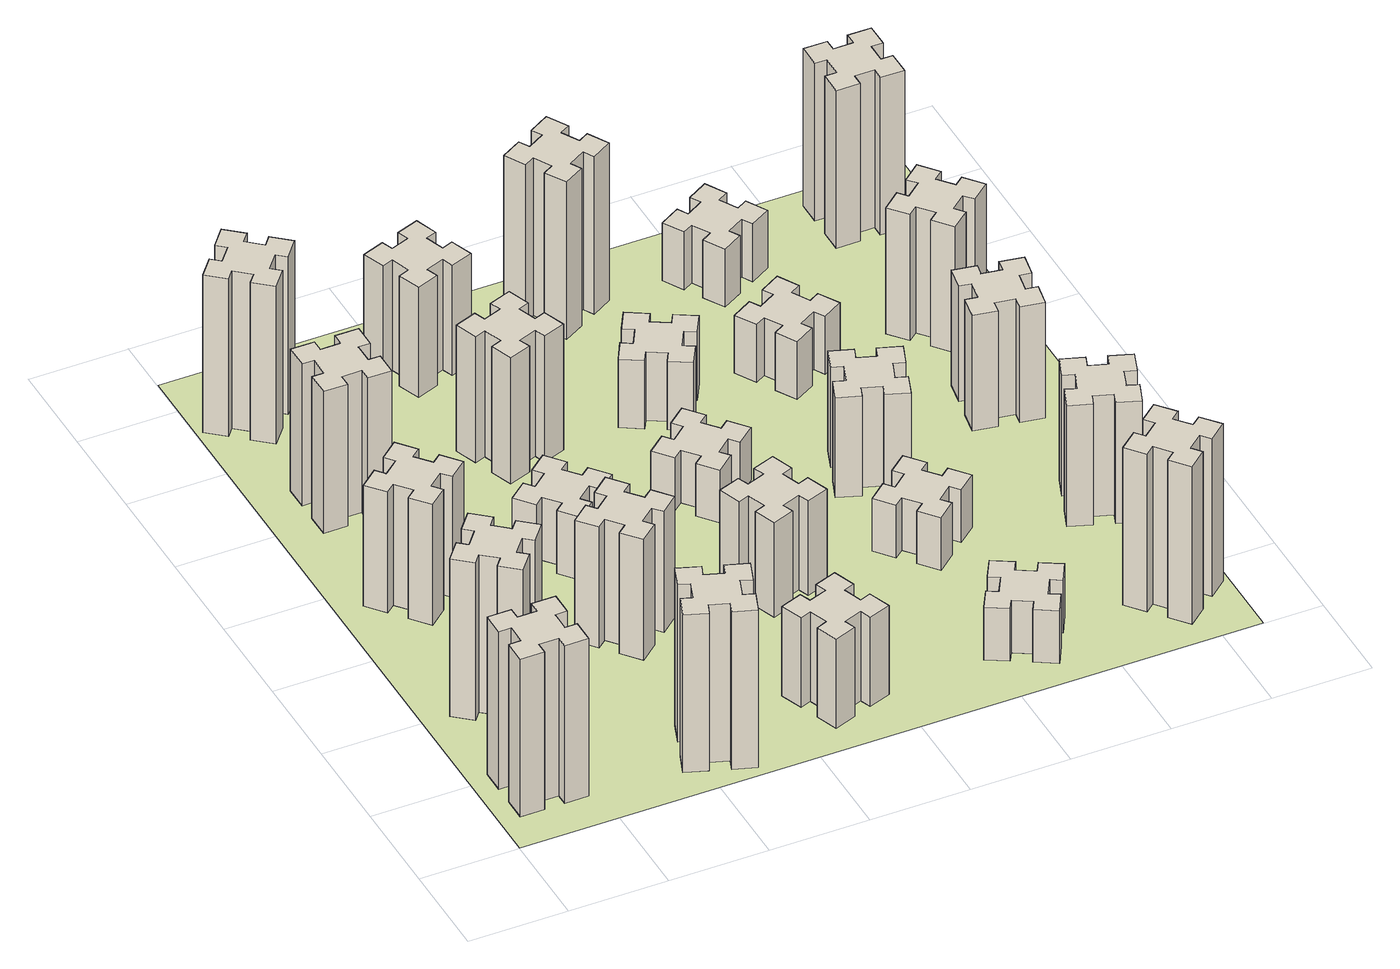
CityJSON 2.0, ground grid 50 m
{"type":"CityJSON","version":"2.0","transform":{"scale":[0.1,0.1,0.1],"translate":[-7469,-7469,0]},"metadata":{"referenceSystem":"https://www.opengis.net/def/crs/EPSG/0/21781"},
"CityObjects":{
"building1":{"type":"Building","attributes":{"class":"1000","function":"1000","usage":"1000","yearOfConstruction":2016,"roofType":"1000","measuredHeight":90,"storeysAboveGround":30,"storeysBelowGround":0},"geometry":[{"type":"Solid","lod":"1","boundaries":[[[[0,1,2,3,4,5,6,7,8,9,10,11,12,13,14,15,16,17,18,19]],[[17,16,20,21]],[[16,15,22,20]],[[15,14,23,22]],[[14,13,24,23]],[[13,12,25,24]],[[12,11,26,25]],[[11,10,27,26]],[[10,9,28,27]],[[9,8,29,28]],[[8,7,30,29]],[[7,6,31,30]],[[6,5,32,31]],[[5,4,33,32]],[[4,3,34,33]],[[3,2,35,34]],[[2,1,36,35]],[[1,0,37,36]],[[0,19,38,37]],[[19,18,39,38]],[[18,17,21,39]],[[24,25,26,27,28,29,30,31,32,33,34,35,36,37,38,39,21,20,22,23]]]]}]},
"building2":{"type":"Building","attributes":{"class":"1000","function":"1000","usage":"1000","yearOfConstruction":2016,"roofType":"1000","measuredHeight":90,"storeysAboveGround":30,"storeysBelowGround":0},"geometry":[{"type":"Solid","lod":"1","boundaries":[[[[40,41,42,43,44,45,46,47,48,49,50,51,52,53,54,55,56,57,58,59]],[[57,56,60,61]],[[56,55,62,60]],[[55,54,63,62]],[[54,53,64,63]],[[53,52,65,64]],[[52,51,66,65]],[[51,50,67,66]],[[50,49,68,67]],[[49,48,69,68]],[[48,47,70,69]],[[47,46,71,70]],[[46,45,72,71]],[[45,44,73,72]],[[44,43,74,73]],[[43,42,75,74]],[[42,41,76,75]],[[41,40,77,76]],[[40,59,78,77]],[[59,58,79,78]],[[58,57,61,79]],[[64,65,66,67,68,69,70,71,72,73,74,75,76,77,78,79,61,60,62,63]]]]}]},
"building3":{"type":"Building","attributes":{"class":"1000","function":"1000","usage":"1000","yearOfConstruction":2016,"roofType":"1000","measuredHeight":69,"storeysAboveGround":30,"storeysBelowGround":0},"geometry":[{"type":"Solid","lod":"1","boundaries":[[[[80,81,82,83,84,85,86,87,88,89,90,91,92,93,94,95,96,97,98,99]],[[97,96,100,101]],[[96,95,102,100]],[[95,94,103,102]],[[94,93,104,103]],[[93,92,105,104]],[[92,91,106,105]],[[91,90,107,106]],[[90,89,108,107]],[[89,88,109,108]],[[88,87,110,109]],[[87,86,111,110]],[[86,85,112,111]],[[85,84,113,112]],[[84,83,114,113]],[[83,82,115,114]],[[82,81,116,115]],[[81,80,117,116]],[[80,99,118,117]],[[99,98,119,118]],[[98,97,101,119]],[[104,105,106,107,108,109,110,111,112,113,114,115,116,117,118,119,101,100,102,103]]]]}]},
"building4":{"type":"Building","attributes":{"class":"1000","function":"1000","usage":"1000","yearOfConstruction":2016,"roofType":"1000","measuredHeight":81,"storeysAboveGround":30,"storeysBelowGround":0},"geometry":[{"type":"Solid","lod":"1","boundaries":[[[[120,121,122,123,124,125,126,127,128,129,130,131,132,133,134,135,136,137,138,139]],[[137,136,140,141]],[[136,135,142,140]],[[135,134,143,142]],[[134,133,144,143]],[[133,132,145,144]],[[132,131,146,145]],[[131,130,147,146]],[[130,129,148,147]],[[129,128,149,148]],[[128,127,150,149]],[[127,126,151,150]],[[126,125,152,151]],[[125,124,153,152]],[[124,123,154,153]],[[123,122,155,154]],[[122,121,156,155]],[[121,120,157,156]],[[120,139,158,157]],[[139,138,159,158]],[[138,137,141,159]],[[144,145,146,147,148,149,150,151,152,153,154,155,156,157,158,159,141,140,142,143]]]]}]},
"building5":{"type":"Building","attributes":{"class":"1000","function":"1000","usage":"1000","yearOfConstruction":2016,"roofType":"1000","measuredHeight":90,"storeysAboveGround":30,"storeysBelowGround":0},"geometry":[{"type":"Solid","lod":"1","boundaries":[[[[160,161,162,163,164,165,166,167,168,169,170,171,172,173,174,175,176,177,178,179]],[[177,176,180,181]],[[176,175,182,180]],[[175,174,183,182]],[[174,173,184,183]],[[173,172,185,184]],[[172,171,186,185]],[[171,170,187,186]],[[170,169,188,187]],[[169,168,189,188]],[[168,167,190,189]],[[167,166,191,190]],[[166,165,192,191]],[[165,164,193,192]],[[164,163,194,193]],[[163,162,195,194]],[[162,161,196,195]],[[161,160,197,196]],[[160,179,198,197]],[[179,178,199,198]],[[178,177,181,199]],[[184,185,186,187,188,189,190,191,192,193,194,195,196,197,198,199,181,180,182,183]]]]}]},
"building6":{"type":"Building","attributes":{"class":"1000","function":"1000","usage":"1000","yearOfConstruction":2016,"roofType":"1000","measuredHeight":90,"storeysAboveGround":30,"storeysBelowGround":0},"geometry":[{"type":"Solid","lod":"1","boundaries":[[[[200,201,202,203,204,205,206,207,208,209,210,211,212,213,214,215,216,217,218,219]],[[217,216,220,221]],[[216,215,222,220]],[[215,214,223,222]],[[214,213,224,223]],[[213,212,225,224]],[[212,211,226,225]],[[211,210,227,226]],[[210,209,228,227]],[[209,208,229,228]],[[208,207,230,229]],[[207,206,231,230]],[[206,205,232,231]],[[205,204,233,232]],[[204,203,234,233]],[[203,202,235,234]],[[202,201,236,235]],[[201,200,237,236]],[[200,219,238,237]],[[219,218,239,238]],[[218,217,221,239]],[[224,225,226,227,228,229,230,231,232,233,234,235,236,237,238,239,221,220,222,223]]]]}]},
"building7":{"type":"Building","attributes":{"class":"1000","function":"1000","usage":"1000","yearOfConstruction":2016,"roofType":"1000","measuredHeight":69,"storeysAboveGround":30,"storeysBelowGround":0},"geometry":[{"type":"Solid","lod":"1","boundaries":[[[[240,241,242,243,244,245,246,247,248,249,250,251,252,253,254,255,256,257,258,259]],[[257,256,260,261]],[[256,255,262,260]],[[255,254,263,262]],[[254,253,264,263]],[[253,252,265,264]],[[252,251,266,265]],[[251,250,267,266]],[[250,249,268,267]],[[249,248,269,268]],[[248,247,270,269]],[[247,246,271,270]],[[246,245,272,271]],[[245,244,273,272]],[[244,243,274,273]],[[243,242,275,274]],[[242,241,276,275]],[[241,240,277,276]],[[240,259,278,277]],[[259,258,279,278]],[[258,257,261,279]],[[264,265,266,267,268,269,270,271,272,273,274,275,276,277,278,279,261,260,262,263]]]]}]},
"building8":{"type":"Building","attributes":{"class":"1000","function":"1000","usage":"1000","yearOfConstruction":2016,"roofType":"1000","measuredHeight":36,"storeysAboveGround":30,"storeysBelowGround":0},"geometry":[{"type":"Solid","lod":"1","boundaries":[[[[280,281,282,283,284,285,286,287,288,289,290,291,292,293,294,295,296,297,298,299]],[[297,296,300,301]],[[296,295,302,300]],[[295,294,303,302]],[[294,293,304,303]],[[293,292,305,304]],[[292,291,306,305]],[[291,290,307,306]],[[290,289,308,307]],[[289,288,309,308]],[[288,287,310,309]],[[287,286,311,310]],[[286,285,312,311]],[[285,284,313,312]],[[284,283,314,313]],[[283,282,315,314]],[[282,281,316,315]],[[281,280,317,316]],[[280,299,318,317]],[[299,298,319,318]],[[298,297,301,319]],[[304,305,306,307,308,309,310,311,312,313,314,315,316,317,318,319,301,300,302,303]]]]}]},
"building9":{"type":"Building","attributes":{"class":"1000","function":"1000","usage":"1000","yearOfConstruction":2016,"roofType":"1000","measuredHeight":51,"storeysAboveGround":30,"storeysBelowGround":0},"geometry":[{"type":"Solid","lod":"1","boundaries":[[[[320,321,322,323,324,325,326,327,328,329,330,331,332,333,334,335,336,337,338,339]],[[337,336,340,341]],[[336,335,342,340]],[[335,334,343,342]],[[334,333,344,343]],[[333,332,345,344]],[[332,331,346,345]],[[331,330,347,346]],[[330,329,348,347]],[[329,328,349,348]],[[328,327,350,349]],[[327,326,351,350]],[[326,325,352,351]],[[325,324,353,352]],[[324,323,354,353]],[[323,322,355,354]],[[322,321,356,355]],[[321,320,357,356]],[[320,339,358,357]],[[339,338,359,358]],[[338,337,341,359]],[[344,345,346,347,348,349,350,351,352,353,354,355,356,357,358,359,341,340,342,343]]]]}]},
"building10":{"type":"Building","attributes":{"class":"1000","function":"1000","usage":"1000","yearOfConstruction":2016,"roofType":"1000","measuredHeight":72,"storeysAboveGround":30,"storeysBelowGround":0},"geometry":[{"type":"Solid","lod":"1","boundaries":[[[[360,361,362,363,364,365,366,367,368,369,370,371,372,373,374,375,376,377,378,379]],[[377,376,380,381]],[[376,375,382,380]],[[375,374,383,382]],[[374,373,384,383]],[[373,372,385,384]],[[372,371,386,385]],[[371,370,387,386]],[[370,369,388,387]],[[369,368,389,388]],[[368,367,390,389]],[[367,366,391,390]],[[366,365,392,391]],[[365,364,393,392]],[[364,363,394,393]],[[363,362,395,394]],[[362,361,396,395]],[[361,360,397,396]],[[360,379,398,397]],[[379,378,399,398]],[[378,377,381,399]],[[384,385,386,387,388,389,390,391,392,393,394,395,396,397,398,399,381,380,382,383]]]]}]},
"building11":{"type":"Building","attributes":{"class":"1000","function":"1000","usage":"1000","yearOfConstruction":2016,"roofType":"1000","measuredHeight":63,"storeysAboveGround":30,"storeysBelowGround":0},"geometry":[{"type":"Solid","lod":"1","boundaries":[[[[400,401,402,403,404,405,406,407,408,409,410,411,412,413,414,415,416,417,418,419]],[[417,416,420,421]],[[416,415,422,420]],[[415,414,423,422]],[[414,413,424,423]],[[413,412,425,424]],[[412,411,426,425]],[[411,410,427,426]],[[410,409,428,427]],[[409,408,429,428]],[[408,407,430,429]],[[407,406,431,430]],[[406,405,432,431]],[[405,404,433,432]],[[404,403,434,433]],[[403,402,435,434]],[[402,401,436,435]],[[401,400,437,436]],[[400,419,438,437]],[[419,418,439,438]],[[418,417,421,439]],[[424,425,426,427,428,429,430,431,432,433,434,435,436,437,438,439,421,420,422,423]]]]}]},
"building12":{"type":"Building","attributes":{"class":"1000","function":"1000","usage":"1000","yearOfConstruction":2016,"roofType":"1000","measuredHeight":54,"storeysAboveGround":30,"storeysBelowGround":0},"geometry":[{"type":"Solid","lod":"1","boundaries":[[[[440,441,442,443,444,445,446,447,448,449,450,451,452,453,454,455,456,457,458,459]],[[457,456,460,461]],[[456,455,462,460]],[[455,454,463,462]],[[454,453,464,463]],[[453,452,465,464]],[[452,451,466,465]],[[451,450,467,466]],[[450,449,468,467]],[[449,448,469,468]],[[448,447,470,469]],[[447,446,471,470]],[[446,445,472,471]],[[445,444,473,472]],[[444,443,474,473]],[[443,442,475,474]],[[442,441,476,475]],[[441,440,477,476]],[[440,459,478,477]],[[459,458,479,478]],[[458,457,461,479]],[[464,465,466,467,468,469,470,471,472,473,474,475,476,477,478,479,461,460,462,463]]]]}]},
"building13":{"type":"Building","attributes":{"class":"1000","function":"1000","usage":"1000","yearOfConstruction":2016,"roofType":"1000","measuredHeight":30,"storeysAboveGround":30,"storeysBelowGround":0},"geometry":[{"type":"Solid","lod":"1","boundaries":[[[[480,481,482,483,484,485,486,487,488,489,490,491,492,493,494,495,496,497,498,499]],[[497,496,500,501]],[[496,495,502,500]],[[495,494,503,502]],[[494,493,504,503]],[[493,492,505,504]],[[492,491,506,505]],[[491,490,507,506]],[[490,489,508,507]],[[489,488,509,508]],[[488,487,510,509]],[[487,486,511,510]],[[486,485,512,511]],[[485,484,513,512]],[[484,483,514,513]],[[483,482,515,514]],[[482,481,516,515]],[[481,480,517,516]],[[480,499,518,517]],[[499,498,519,518]],[[498,497,501,519]],[[504,505,506,507,508,509,510,511,512,513,514,515,516,517,518,519,501,500,502,503]]]]}]},
"building14":{"type":"Building","attributes":{"class":"1000","function":"1000","usage":"1000","yearOfConstruction":2016,"roofType":"1000","measuredHeight":39,"storeysAboveGround":30,"storeysBelowGround":0},"geometry":[{"type":"Solid","lod":"1","boundaries":[[[[520,521,522,523,524,525,526,527,528,529,530,531,532,533,534,535,536,537,538,539]],[[537,536,540,541]],[[536,535,542,540]],[[535,534,543,542]],[[534,533,544,543]],[[533,532,545,544]],[[532,531,546,545]],[[531,530,547,546]],[[530,529,548,547]],[[529,528,549,548]],[[528,527,550,549]],[[527,526,551,550]],[[526,525,552,551]],[[525,524,553,552]],[[524,523,554,553]],[[523,522,555,554]],[[522,521,556,555]],[[521,520,557,556]],[[520,539,558,557]],[[539,538,559,558]],[[538,537,541,559]],[[544,545,546,547,548,549,550,551,552,553,554,555,556,557,558,559,541,540,542,543]]]]}]},
"building15":{"type":"Building","attributes":{"class":"1000","function":"1000","usage":"1000","yearOfConstruction":2016,"roofType":"1000","measuredHeight":30,"storeysAboveGround":30,"storeysBelowGround":0},"geometry":[{"type":"Solid","lod":"1","boundaries":[[[[560,561,562,563,564,565,566,567,568,569,570,571,572,573,574,575,576,577,578,579]],[[577,576,580,581]],[[576,575,582,580]],[[575,574,583,582]],[[574,573,584,583]],[[573,572,585,584]],[[572,571,586,585]],[[571,570,587,586]],[[570,569,588,587]],[[569,568,589,588]],[[568,567,590,589]],[[567,566,591,590]],[[566,565,592,591]],[[565,564,593,592]],[[564,563,594,593]],[[563,562,595,594]],[[562,561,596,595]],[[561,560,597,596]],[[560,579,598,597]],[[579,578,599,598]],[[578,577,581,599]],[[584,585,586,587,588,589,590,591,592,593,594,595,596,597,598,599,581,580,582,583]]]]}]},
"building16":{"type":"Building","attributes":{"class":"1000","function":"1000","usage":"1000","yearOfConstruction":2016,"roofType":"1000","measuredHeight":90,"storeysAboveGround":30,"storeysBelowGround":0},"geometry":[{"type":"Solid","lod":"1","boundaries":[[[[600,601,602,603,604,605,606,607,608,609,610,611,612,613,614,615,616,617,618,619]],[[617,616,620,621]],[[616,615,622,620]],[[615,614,623,622]],[[614,613,624,623]],[[613,612,625,624]],[[612,611,626,625]],[[611,610,627,626]],[[610,609,628,627]],[[609,608,629,628]],[[608,607,630,629]],[[607,606,631,630]],[[606,605,632,631]],[[605,604,633,632]],[[604,603,634,633]],[[603,602,635,634]],[[602,601,636,635]],[[601,600,637,636]],[[600,619,638,637]],[[619,618,639,638]],[[618,617,621,639]],[[624,625,626,627,628,629,630,631,632,633,634,635,636,637,638,639,621,620,622,623]]]]}]},
"building17":{"type":"Building","attributes":{"class":"1000","function":"1000","usage":"1000","yearOfConstruction":2016,"roofType":"1000","measuredHeight":30,"storeysAboveGround":30,"storeysBelowGround":0},"geometry":[{"type":"Solid","lod":"1","boundaries":[[[[640,641,642,643,644,645,646,647,648,649,650,651,652,653,654,655,656,657,658,659]],[[657,656,660,661]],[[656,655,662,660]],[[655,654,663,662]],[[654,653,664,663]],[[653,652,665,664]],[[652,651,666,665]],[[651,650,667,666]],[[650,649,668,667]],[[649,648,669,668]],[[648,647,670,669]],[[647,646,671,670]],[[646,645,672,671]],[[645,644,673,672]],[[644,643,674,673]],[[643,642,675,674]],[[642,641,676,675]],[[641,640,677,676]],[[640,659,678,677]],[[659,658,679,678]],[[658,657,661,679]],[[664,665,666,667,668,669,670,671,672,673,674,675,676,677,678,679,661,660,662,663]]]]}]},
"building18":{"type":"Building","attributes":{"class":"1000","function":"1000","usage":"1000","yearOfConstruction":2016,"roofType":"1000","measuredHeight":57,"storeysAboveGround":30,"storeysBelowGround":0},"geometry":[{"type":"Solid","lod":"1","boundaries":[[[[680,681,682,683,684,685,686,687,688,689,690,691,692,693,694,695,696,697,698,699]],[[697,696,700,701]],[[696,695,702,700]],[[695,694,703,702]],[[694,693,704,703]],[[693,692,705,704]],[[692,691,706,705]],[[691,690,707,706]],[[690,689,708,707]],[[689,688,709,708]],[[688,687,710,709]],[[687,686,711,710]],[[686,685,712,711]],[[685,684,713,712]],[[684,683,714,713]],[[683,682,715,714]],[[682,681,716,715]],[[681,680,717,716]],[[680,699,718,717]],[[699,698,719,718]],[[698,697,701,719]],[[704,705,706,707,708,709,710,711,712,713,714,715,716,717,718,719,701,700,702,703]]]]}]},
"building19":{"type":"Building","attributes":{"class":"1000","function":"1000","usage":"1000","yearOfConstruction":2016,"roofType":"1000","measuredHeight":33,"storeysAboveGround":30,"storeysBelowGround":0},"geometry":[{"type":"Solid","lod":"1","boundaries":[[[[720,721,722,723,724,725,726,727,728,729,730,731,732,733,734,735,736,737,738,739]],[[737,736,740,741]],[[736,735,742,740]],[[735,734,743,742]],[[734,733,744,743]],[[733,732,745,744]],[[732,731,746,745]],[[731,730,747,746]],[[730,729,748,747]],[[729,728,749,748]],[[728,727,750,749]],[[727,726,751,750]],[[726,725,752,751]],[[725,724,753,752]],[[724,723,754,753]],[[723,722,755,754]],[[722,721,756,755]],[[721,720,757,756]],[[720,739,758,757]],[[739,738,759,758]],[[738,737,741,759]],[[744,745,746,747,748,749,750,751,752,753,754,755,756,757,758,759,741,740,742,743]]]]}]},
"building20":{"type":"Building","attributes":{"class":"1000","function":"1000","usage":"1000","yearOfConstruction":2016,"roofType":"1000","measuredHeight":90,"storeysAboveGround":30,"storeysBelowGround":0},"geometry":[{"type":"Solid","lod":"1","boundaries":[[[[760,761,762,763,764,765,766,767,768,769,770,771,772,773,774,775,776,777,778,779]],[[777,776,780,781]],[[776,775,782,780]],[[775,774,783,782]],[[774,773,784,783]],[[773,772,785,784]],[[772,771,786,785]],[[771,770,787,786]],[[770,769,788,787]],[[769,768,789,788]],[[768,767,790,789]],[[767,766,791,790]],[[766,765,792,791]],[[765,764,793,792]],[[764,763,794,793]],[[763,762,795,794]],[[762,761,796,795]],[[761,760,797,796]],[[760,779,798,797]],[[779,778,799,798]],[[778,777,781,799]],[[784,785,786,787,788,789,790,791,792,793,794,795,796,797,798,799,781,780,782,783]]]]}]},
"building21":{"type":"Building","attributes":{"class":"1000","function":"1000","usage":"1000","yearOfConstruction":2016,"roofType":"1000","measuredHeight":33,"storeysAboveGround":30,"storeysBelowGround":0},"geometry":[{"type":"Solid","lod":"1","boundaries":[[[[800,801,802,803,804,805,806,807,808,809,810,811,812,813,814,815,816,817,818,819]],[[817,816,820,821]],[[816,815,822,820]],[[815,814,823,822]],[[814,813,824,823]],[[813,812,825,824]],[[812,811,826,825]],[[811,810,827,826]],[[810,809,828,827]],[[809,808,829,828]],[[808,807,830,829]],[[807,806,831,830]],[[806,805,832,831]],[[805,804,833,832]],[[804,803,834,833]],[[803,802,835,834]],[[802,801,836,835]],[[801,800,837,836]],[[800,819,838,837]],[[819,818,839,838]],[[818,817,821,839]],[[824,825,826,827,828,829,830,831,832,833,834,835,836,837,838,839,821,820,822,823]]]]}]},
"building22":{"type":"Building","attributes":{"class":"1000","function":"1000","usage":"1000","yearOfConstruction":2016,"roofType":"1000","measuredHeight":69,"storeysAboveGround":30,"storeysBelowGround":0},"geometry":[{"type":"Solid","lod":"1","boundaries":[[[[840,841,842,843,844,845,846,847,848,849,850,851,852,853,854,855,856,857,858,859]],[[857,856,860,861]],[[856,855,862,860]],[[855,854,863,862]],[[854,853,864,863]],[[853,852,865,864]],[[852,851,866,865]],[[851,850,867,866]],[[850,849,868,867]],[[849,848,869,868]],[[848,847,870,869]],[[847,846,871,870]],[[846,845,872,871]],[[845,844,873,872]],[[844,843,874,873]],[[843,842,875,874]],[[842,841,876,875]],[[841,840,877,876]],[[840,859,878,877]],[[859,858,879,878]],[[858,857,861,879]],[[864,865,866,867,868,869,870,871,872,873,874,875,876,877,878,879,861,860,862,863]]]]}]},
"building23":{"type":"Building","attributes":{"class":"1000","function":"1000","usage":"1000","yearOfConstruction":2016,"roofType":"1000","measuredHeight":66,"storeysAboveGround":30,"storeysBelowGround":0},"geometry":[{"type":"Solid","lod":"1","boundaries":[[[[880,881,882,883,884,885,886,887,888,889,890,891,892,893,894,895,896,897,898,899]],[[897,896,900,901]],[[896,895,902,900]],[[895,894,903,902]],[[894,893,904,903]],[[893,892,905,904]],[[892,891,906,905]],[[891,890,907,906]],[[890,889,908,907]],[[889,888,909,908]],[[888,887,910,909]],[[887,886,911,910]],[[886,885,912,911]],[[885,884,913,912]],[[884,883,914,913]],[[883,882,915,914]],[[882,881,916,915]],[[881,880,917,916]],[[880,899,918,917]],[[899,898,919,918]],[[898,897,901,919]],[[904,905,906,907,908,909,910,911,912,913,914,915,916,917,918,919,901,900,902,903]]]]}]},
"building24":{"type":"Building","attributes":{"class":"1000","function":"1000","usage":"1000","yearOfConstruction":2016,"roofType":"1000","measuredHeight":72,"storeysAboveGround":30,"storeysBelowGround":0},"geometry":[{"type":"Solid","lod":"1","boundaries":[[[[920,921,922,923,924,925,926,927,928,929,930,931,932,933,934,935,936,937,938,939]],[[937,936,940,941]],[[936,935,942,940]],[[935,934,943,942]],[[934,933,944,943]],[[933,932,945,944]],[[932,931,946,945]],[[931,930,947,946]],[[930,929,948,947]],[[929,928,949,948]],[[928,927,950,949]],[[927,926,951,950]],[[926,925,952,951]],[[925,924,953,952]],[[924,923,954,953]],[[923,922,955,954]],[[922,921,956,955]],[[921,920,957,956]],[[920,939,958,957]],[[939,938,959,958]],[[938,937,941,959]],[[944,945,946,947,948,949,950,951,952,953,954,955,956,957,958,959,941,940,942,943]]]]}]},
"building25":{"type":"Building","attributes":{"class":"1000","function":"1000","usage":"1000","yearOfConstruction":2016,"roofType":"1000","measuredHeight":90,"storeysAboveGround":30,"storeysBelowGround":0},"geometry":[{"type":"Solid","lod":"1","boundaries":[[[[960,961,962,963,964,965,966,967,968,969,970,971,972,973,974,975,976,977,978,979]],[[977,976,980,981]],[[976,975,982,980]],[[975,974,983,982]],[[974,973,984,983]],[[973,972,985,984]],[[972,971,986,985]],[[971,970,987,986]],[[970,969,988,987]],[[969,968,989,988]],[[968,967,990,989]],[[967,966,991,990]],[[966,965,992,991]],[[965,964,993,992]],[[964,963,994,993]],[[963,962,995,994]],[[962,961,996,995]],[[961,960,997,996]],[[960,979,998,997]],[[979,978,999,998]],[[978,977,981,999]],[[984,985,986,987,988,989,990,991,992,993,994,995,996,997,998,999,981,980,982,983]]]]}]},
"landuse1":{"type":"LandUse","attributes":{"name":"plot1","function":"1010"},"geometry":[{"type":"MultiSurface","lod":"1","boundaries":[[[1000,1001,1002,1003]]]}]}
},
"vertices":[
[165,425,0],[165,325,0],[105,325,0],[105,205,0],[225,205,0],[225,265,0],[325,265,0],[325,205,0],[445,205,0],[445,325,0],[385,325,0],[385,425,0],[445,425,0],[445,545,0],[325,545,0],[325,485,0],[225,485,0],[225,545,0],[105,545,0],[105,425,0],[225,485,900],[225,545,900],[325,485,900],[325,545,900],[445,545,900],[445,425,900],[385,425,900],[385,325,900],[445,325,900],[445,205,900],[325,205,900],[325,265,900],[225,265,900],[225,205,900],[105,205,900],[105,325,900],[165,325,900],[165,425,900],[105,425,900],[105,545,900],
[484,1067,0],[408,1132,0],[446,1178,0],[354,1255,0],[277,1163,0],[323,1124,0],[259,1048,0],[213,1086,0],[136,994,0],[228,917,0],[266,963,0],[343,899,0],[304,853,0],[396,776,0],[473,868,0],[427,906,0],[492,983,0],[538,944,0],[615,1036,0],[523,1113,0],[492,983,900],[538,944,900],[427,906,900],[473,868,900],[396,776,900],[304,853,900],[343,899,900],[266,963,900],[228,917,900],[136,994,900],[213,1086,900],[259,1048,900],[323,1124,900],[277,1163,900],[354,1255,900],[446,1178,900],[408,1132,900],[484,1067,900],[523,1113,900],[615,1036,900],
[492,1888,0],[427,1964,0],[473,2003,0],[396,2095,0],[304,2018,0],[343,1972,0],[266,1907,0],[228,1953,0],[136,1876,0],[213,1784,0],[259,1823,0],[323,1746,0],[277,1708,0],[354,1616,0],[446,1693,0],[408,1739,0],[484,1803,0],[523,1757,0],[615,1834,0],[538,1926,0],[484,1803,690],[523,1757,690],[408,1739,690],[446,1693,690],[354,1616,690],[277,1708,690],[323,1746,690],[259,1823,690],[213,1784,690],[136,1876,690],[228,1953,690],[266,1907,690],[343,1972,690],[304,2018,690],[396,2095,690],[473,2003,690],[427,1964,690],[492,1888,690],[538,1926,690],[615,1834,690],
[485,2545,0],[485,2645,0],[545,2645,0],[545,2765,0],[425,2765,0],[425,2705,0],[325,2705,0],[325,2765,0],[205,2765,0],[205,2645,0],[265,2645,0],[265,2545,0],[205,2545,0],[205,2425,0],[325,2425,0],[325,2485,0],[425,2485,0],[425,2425,0],[545,2425,0],[545,2545,0],[425,2485,810],[425,2425,810],[325,2485,810],[325,2425,810],[205,2425,810],[205,2545,810],[265,2545,810],[265,2645,810],[205,2645,810],[205,2765,810],[325,2765,810],[325,2705,810],[425,2705,810],[425,2765,810],[545,2765,810],[545,2645,810],[485,2645,810],[485,2545,810],[545,2545,810],[545,2425,810],
[1029,360,0],[995,266,0],[939,287,0],[897,174,0],[1010,133,0],[1031,189,0],[1125,155,0],[1104,99,0],[1217,57,0],[1258,170,0],[1202,191,0],[1236,285,0],[1292,264,0],[1333,377,0],[1220,418,0],[1200,362,0],[1106,396,0],[1127,452,0],[1014,493,0],[973,380,0],[1106,396,900],[1127,452,900],[1200,362,900],[1220,418,900],[1333,377,900],[1292,264,900],[1236,285,900],[1202,191,900],[1258,170,900],[1217,57,900],[1104,99,900],[1125,155,900],[1031,189,900],[1010,133,900],[897,174,900],[939,287,900],[995,266,900],[1029,360,900],[973,380,900],[1014,493,900],
[384,3387,0],[308,3452,0],[346,3498,0],[254,3575,0],[177,3483,0],[223,3444,0],[159,3368,0],[113,3406,0],[36,3314,0],[128,3237,0],[166,3283,0],[243,3219,0],[204,3173,0],[296,3096,0],[373,3188,0],[327,3226,0],[392,3303,0],[438,3264,0],[515,3356,0],[423,3433,0],[392,3303,900],[438,3264,900],[327,3226,900],[373,3188,900],[296,3096,900],[204,3173,900],[243,3219,900],[166,3283,900],[128,3237,900],[36,3314,900],[113,3406,900],[159,3368,900],[223,3444,900],[177,3483,900],[254,3575,900],[346,3498,900],[308,3452,900],[384,3387,900],[423,3433,900],[515,3356,900],
[1083,1332,0],[1006,1267,0],[968,1313,0],[876,1236,0],[953,1144,0],[999,1183,0],[1063,1106,0],[1017,1068,0],[1094,976,0],[1186,1053,0],[1148,1099,0],[1224,1163,0],[1263,1117,0],[1355,1194,0],[1278,1286,0],[1232,1248,0],[1167,1324,0],[1213,1363,0],[1136,1455,0],[1044,1378,0],[1167,1324,690],[1213,1363,690],[1232,1248,690],[1278,1286,690],[1355,1194,690],[1263,1117,690],[1224,1163,690],[1148,1099,690],[1186,1053,690],[1094,976,690],[1017,1068,690],[1063,1106,690],[999,1183,690],[953,1144,690],[876,1236,690],[968,1313,690],[1006,1267,690],[1083,1332,690],[1044,1378,690],[1136,1455,690],
[1083,1972,0],[1006,1907,0],[968,1953,0],[876,1876,0],[953,1784,0],[999,1823,0],[1063,1746,0],[1017,1708,0],[1094,1616,0],[1186,1693,0],[1148,1739,0],[1224,1803,0],[1263,1757,0],[1355,1834,0],[1278,1926,0],[1232,1888,0],[1167,1964,0],[1213,2003,0],[1136,2095,0],[1044,2018,0],[1167,1964,360],[1213,2003,360],[1232,1888,360],[1278,1926,360],[1355,1834,360],[1263,1757,360],[1224,1803,360],[1148,1739,360],[1186,1693,360],[1094,1616,360],[1017,1708,360],[1063,1746,360],[999,1823,360],[953,1784,360],[876,1876,360],[968,1953,360],[1006,1907,360],[1083,1972,360],[1044,2018,360],[1136,2095,360],
[1765,496,0],[1671,462,0],[1650,518,0],[1537,477,0],[1579,364,0],[1635,385,0],[1669,291,0],[1613,270,0],[1654,157,0],[1767,199,0],[1746,255,0],[1840,289,0],[1860,233,0],[1973,274,0],[1932,387,0],[1876,366,0],[1842,460,0],[1898,480,0],[1857,593,0],[1744,552,0],[1842,460,510],[1898,480,510],[1876,366,510],[1932,387,510],[1973,274,510],[1860,233,510],[1840,289,510],[1746,255,510],[1767,199,510],[1654,157,510],[1613,270,510],[1669,291,510],[1635,385,510],[1579,364,510],[1537,477,510],[1650,518,510],[1671,462,510],[1765,496,510],[1744,552,510],[1857,593,510],
[1206,2475,0],[1300,2509,0],[1320,2453,0],[1433,2494,0],[1392,2607,0],[1336,2586,0],[1302,2680,0],[1358,2700,0],[1317,2813,0],[1204,2772,0],[1225,2716,0],[1131,2682,0],[1110,2738,0],[997,2697,0],[1039,2584,0],[1095,2605,0],[1129,2511,0],[1073,2490,0],[1114,2377,0],[1227,2419,0],[1129,2511,720],[1073,2490,720],[1095,2605,720],[1039,2584,720],[997,2697,720],[1110,2738,720],[1131,2682,720],[1225,2716,720],[1204,2772,720],[1317,2813,720],[1358,2700,720],[1302,2680,720],[1336,2586,720],[1392,2607,720],[1433,2494,720],[1320,2453,720],[1300,2509,720],[1206,2475,720],[1227,2419,720],[1114,2377,720],
[1125,3456,0],[1031,3422,0],[1010,3478,0],[897,3437,0],[939,3324,0],[995,3345,0],[1029,3251,0],[973,3230,0],[1014,3117,0],[1127,3159,0],[1106,3215,0],[1200,3249,0],[1220,3193,0],[1333,3234,0],[1292,3347,0],[1236,3326,0],[1202,3420,0],[1258,3440,0],[1217,3553,0],[1104,3512,0],[1202,3420,630],[1258,3440,630],[1236,3326,630],[1292,3347,630],[1333,3234,630],[1220,3193,630],[1200,3249,630],[1106,3215,630],[1127,3159,630],[1014,3117,630],[973,3230,630],[1029,3251,630],[995,3345,630],[939,3324,630],[897,3437,630],[1010,3478,630],[1031,3422,630],[1125,3456,630],[1104,3512,630],[1217,3553,630],
[1976,1206,0],[1942,1300,0],[1998,1320,0],[1957,1433,0],[1844,1392,0],[1865,1336,0],[1771,1302,0],[1750,1358,0],[1637,1317,0],[1679,1204,0],[1735,1225,0],[1769,1131,0],[1713,1110,0],[1754,997,0],[1867,1039,0],[1846,1095,0],[1940,1129,0],[1960,1073,0],[2073,1114,0],[2032,1227,0],[1940,1129,540],[1960,1073,540],[1846,1095,540],[1867,1039,540],[1754,997,540],[1713,1110,540],[1769,1131,540],[1735,1225,540],[1679,1204,540],[1637,1317,540],[1750,1358,540],[1771,1302,540],[1865,1336,540],[1844,1392,540],[1957,1433,540],[1998,1320,540],[1942,1300,540],[1976,1206,540],[2032,1227,540],[2073,1114,540],
[1972,1988,0],[1907,2064,0],[1953,2103,0],[1876,2195,0],[1784,2118,0],[1823,2072,0],[1746,2007,0],[1708,2053,0],[1616,1976,0],[1693,1884,0],[1739,1923,0],[1803,1846,0],[1757,1808,0],[1834,1716,0],[1926,1793,0],[1888,1839,0],[1964,1903,0],[2003,1857,0],[2095,1934,0],[2018,2026,0],[1964,1903,300],[2003,1857,300],[1888,1839,300],[1926,1793,300],[1834,1716,300],[1757,1808,300],[1803,1846,300],[1739,1923,300],[1693,1884,300],[1616,1976,300],[1708,2053,300],[1746,2007,300],[1823,2072,300],[1784,2118,300],[1876,2195,300],[1953,2103,300],[1907,2064,300],[1972,1988,300],[2018,2026,300],[2095,1934,300],
[2026,2497,0],[2076,2584,0],[2128,2554,0],[2188,2658,0],[2084,2718,0],[2054,2666,0],[1967,2716,0],[1997,2768,0],[1893,2828,0],[1833,2724,0],[1885,2694,0],[1835,2607,0],[1783,2637,0],[1723,2533,0],[1827,2473,0],[1857,2525,0],[1944,2475,0],[1914,2423,0],[2018,2363,0],[2078,2467,0],[1944,2475,390],[1914,2423,390],[1857,2525,390],[1827,2473,390],[1723,2533,390],[1783,2637,390],[1835,2607,390],[1885,2694,390],[1833,2724,390],[1893,2828,390],[1997,2768,390],[1967,2716,390],[2054,2666,390],[2084,2718,390],[2188,2658,390],[2128,2554,390],[2076,2584,390],[2026,2497,390],[2078,2467,390],[2018,2363,390],
[2766,277,0],[2816,364,0],[2868,334,0],[2928,438,0],[2824,498,0],[2794,446,0],[2707,496,0],[2737,548,0],[2633,608,0],[2573,504,0],[2625,474,0],[2575,387,0],[2523,417,0],[2463,313,0],[2567,253,0],[2597,305,0],[2684,255,0],[2654,203,0],[2758,143,0],[2818,247,0],[2684,255,300],[2654,203,300],[2597,305,300],[2567,253,300],[2463,313,300],[2523,417,300],[2575,387,300],[2625,474,300],[2573,504,300],[2633,608,300],[2737,548,300],[2707,496,300],[2794,446,300],[2824,498,300],[2928,438,300],[2868,334,300],[2816,364,300],[2766,277,300],[2818,247,300],[2758,143,300],
[1844,3556,0],[1757,3506,0],[1727,3558,0],[1623,3498,0],[1683,3394,0],[1735,3424,0],[1785,3337,0],[1733,3307,0],[1793,3203,0],[1897,3263,0],[1867,3315,0],[1954,3365,0],[1984,3313,0],[2088,3373,0],[2028,3477,0],[1976,3447,0],[1926,3534,0],[1978,3564,0],[1918,3668,0],[1814,3608,0],[1926,3534,900],[1978,3564,900],[1976,3447,900],[2028,3477,900],[2088,3373,900],[1984,3313,900],[1954,3365,900],[1867,3315,900],[1897,3263,900],[1793,3203,900],[1733,3307,900],[1785,3337,900],[1735,3424,900],[1683,3394,900],[1623,3498,900],[1727,3558,900],[1757,3506,900],[1844,3556,900],[1814,3608,900],[1918,3668,900],
[2628,1099,0],[2704,1163,0],[2743,1117,0],[2835,1194,0],[2758,1286,0],[2712,1248,0],[2647,1324,0],[2693,1363,0],[2616,1455,0],[2524,1378,0],[2563,1332,0],[2486,1267,0],[2448,1313,0],[2356,1236,0],[2433,1144,0],[2479,1183,0],[2543,1106,0],[2497,1068,0],[2574,976,0],[2666,1053,0],[2543,1106,300],[2497,1068,300],[2479,1183,300],[2433,1144,300],[2356,1236,300],[2448,1313,300],[2486,1267,300],[2563,1332,300],[2524,1378,300],[2616,1455,300],[2693,1363,300],[2647,1324,300],[2712,1248,300],[2758,1286,300],[2835,1194,300],[2743,1117,300],[2704,1163,300],[2628,1099,300],[2666,1053,300],[2574,976,300],
[2682,1671,0],[2716,1765,0],[2772,1744,0],[2813,1857,0],[2700,1898,0],[2680,1842,0],[2586,1876,0],[2607,1932,0],[2494,1973,0],[2453,1860,0],[2509,1840,0],[2475,1746,0],[2419,1767,0],[2377,1654,0],[2490,1613,0],[2511,1669,0],[2605,1635,0],[2584,1579,0],[2697,1537,0],[2738,1650,0],[2605,1635,570],[2584,1579,570],[2511,1669,570],[2490,1613,570],[2377,1654,570],[2419,1767,570],[2475,1746,570],[2509,1840,570],[2453,1860,570],[2494,1973,570],[2607,1932,570],[2586,1876,570],[2680,1842,570],[2700,1898,570],[2813,1857,570],[2772,1744,570],[2716,1765,570],[2682,1671,570],[2738,1650,570],[2697,1537,570],
[2475,2584,0],[2525,2497,0],[2473,2467,0],[2533,2363,0],[2637,2423,0],[2607,2475,0],[2694,2525,0],[2724,2473,0],[2828,2533,0],[2768,2637,0],[2716,2607,0],[2666,2694,0],[2718,2724,0],[2658,2828,0],[2554,2768,0],[2584,2716,0],[2497,2666,0],[2467,2718,0],[2363,2658,0],[2423,2554,0],[2497,2666,330],[2467,2718,330],[2584,2716,330],[2554,2768,330],[2658,2828,330],[2718,2724,330],[2666,2694,330],[2716,2607,330],[2768,2637,330],[2828,2533,330],[2724,2473,330],[2694,2525,330],[2607,2475,330],[2637,2423,330],[2533,2363,330],[2473,2467,330],[2525,2497,330],[2475,2584,330],[2423,2554,330],[2363,2658,330],
[3468,259,0],[3544,323,0],[3583,277,0],[3675,354,0],[3598,446,0],[3552,408,0],[3487,484,0],[3533,523,0],[3456,615,0],[3364,538,0],[3403,492,0],[3326,427,0],[3288,473,0],[3196,396,0],[3273,304,0],[3319,343,0],[3383,266,0],[3337,228,0],[3414,136,0],[3506,213,0],[3383,266,900],[3337,228,900],[3319,343,900],[3273,304,900],[3196,396,900],[3288,473,900],[3326,427,900],[3403,492,900],[3364,538,900],[3456,615,900],[3533,523,900],[3487,484,900],[3552,408,900],[3598,446,900],[3675,354,900],[3583,277,900],[3544,323,900],[3468,259,900],[3506,213,900],[3414,136,900],
[2716,3347,0],[2666,3434,0],[2718,3464,0],[2658,3568,0],[2554,3508,0],[2584,3456,0],[2497,3406,0],[2467,3458,0],[2363,3398,0],[2423,3294,0],[2475,3324,0],[2525,3237,0],[2473,3207,0],[2533,3103,0],[2637,3163,0],[2607,3215,0],[2694,3265,0],[2724,3213,0],[2828,3273,0],[2768,3377,0],[2694,3265,330],[2724,3213,330],[2607,3215,330],[2637,3163,330],[2533,3103,330],[2473,3207,330],[2525,3237,330],[2475,3324,330],[2423,3294,330],[2363,3398,330],[2467,3458,330],[2497,3406,330],[2584,3456,330],[2554,3508,330],[2658,3568,330],[2718,3464,330],[2666,3434,330],[2716,3347,330],[2768,3377,330],[2828,3273,330],
[3351,1029,0],[3445,995,0],[3424,939,0],[3537,897,0],[3578,1010,0],[3522,1031,0],[3556,1125,0],[3612,1104,0],[3653,1217,0],[3540,1258,0],[3520,1202,0],[3426,1236,0],[3447,1292,0],[3334,1333,0],[3293,1220,0],[3349,1200,0],[3315,1106,0],[3259,1127,0],[3217,1014,0],[3330,973,0],[3315,1106,690],[3259,1127,690],[3349,1200,690],[3293,1220,690],[3334,1333,690],[3447,1292,690],[3426,1236,690],[3520,1202,690],[3540,1258,690],[3653,1217,690],[3612,1104,690],[3556,1125,690],[3522,1031,690],[3578,1010,690],[3537,897,690],[3424,939,690],[3445,995,690],[3351,1029,690],[3330,973,690],[3217,1014,690],
[3267,1856,0],[3365,1838,0],[3355,1779,0],[3473,1758,0],[3494,1877,0],[3435,1887,0],[3452,1985,0],[3511,1975,0],[3532,2093,0],[3414,2114,0],[3404,2055,0],[3305,2072,0],[3316,2131,0],[3197,2152,0],[3177,2034,0],[3236,2024,0],[3218,1925,0],[3159,1936,0],[3138,1817,0],[3257,1797,0],[3218,1925,660],[3159,1936,660],[3236,2024,660],[3177,2034,660],[3197,2152,660],[3316,2131,660],[3305,2072,660],[3404,2055,660],[3414,2114,660],[3532,2093,660],[3511,1975,660],[3452,1985,660],[3435,1887,660],[3494,1877,660],[3473,1758,660],[3355,1779,660],[3365,1838,660],[3267,1856,660],[3257,1797,660],[3138,1817,660],
[3219,2563,0],[3283,2486,0],[3237,2448,0],[3314,2356,0],[3406,2433,0],[3368,2479,0],[3444,2543,0],[3483,2497,0],[3575,2574,0],[3498,2666,0],[3452,2628,0],[3387,2704,0],[3433,2743,0],[3356,2835,0],[3264,2758,0],[3303,2712,0],[3226,2647,0],[3188,2693,0],[3096,2616,0],[3173,2524,0],[3226,2647,720],[3188,2693,720],[3303,2712,720],[3264,2758,720],[3356,2835,720],[3433,2743,720],[3387,2704,720],[3452,2628,720],[3498,2666,720],[3575,2574,720],[3483,2497,720],[3444,2543,720],[3368,2479,720],[3406,2433,720],[3314,2356,720],[3237,2448,720],[3283,2486,720],[3219,2563,720],[3173,2524,720],[3096,2616,720],
[3285,3325,0],[3385,3325,0],[3385,3265,0],[3505,3265,0],[3505,3385,0],[3445,3385,0],[3445,3485,0],[3505,3485,0],[3505,3605,0],[3385,3605,0],[3385,3545,0],[3285,3545,0],[3285,3605,0],[3165,3605,0],[3165,3485,0],[3225,3485,0],[3225,3385,0],[3165,3385,0],[3165,3265,0],[3285,3265,0],[3225,3385,900],[3165,3385,900],[3225,3485,900],[3165,3485,900],[3165,3605,900],[3285,3605,900],[3285,3545,900],[3385,3545,900],[3385,3605,900],[3505,3605,900],[3505,3485,900],[3445,3485,900],[3445,3385,900],[3505,3385,900],[3505,3265,900],[3385,3265,900],[3385,3325,900],[3285,3325,900],[3285,3265,900],[3165,3265,900],
[5,3705,0],[3705,3705,0],[3705,5,0],[5,5,0]
]}
